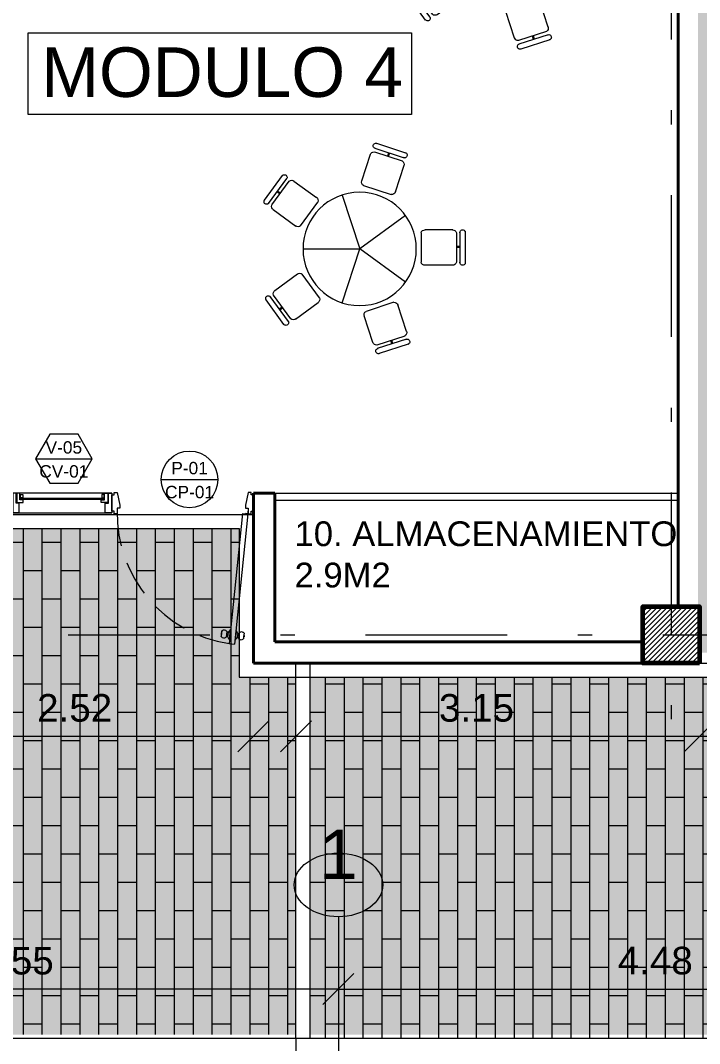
# Model space of a CAD drawing. Header units: inches. Extents: x 99003 to 99155, y 101852 to 101926.
# Drawn here: x 99033.02 to 99037.82, y 101896.06 to 101903.29 of the extents above; entities that cross this region are included whole.
import ezdxf
from ezdxf.enums import TextEntityAlignment as Align

# ---------------------------------------------------------------- set-up
doc = ezdxf.new("R2010")
doc.units = ezdxf.units.IN
doc.header["$MEASUREMENT"] = 0
doc.linetypes.add('DASHDOTX2', pattern=[2, 1, -0.5, 0, -0.5])
doc.linetypes.add('HIDDEN', pattern=[0.375, 0.25, -0.125])
for name, color, linetype, lineweight in [('5- 0.18 (muebles fijos)', 3, 'Continuous', 18), ('A_ACHU-1', 253, 'Continuous', 0), ('A_CARP-MAD', 46, 'Continuous', 18), ('A_CARP-MET', 126, 'Continuous', 18), ('A_COLS', 1, 'Continuous', 60), ('A_EJES', 75, 'DASHDOTX2', 5), ('A_MUEB-ARCH', 64, 'Continuous', 15), ('A_MUEB-SILL', 54, 'Continuous', 15), ('A_MURO', 7, 'Continuous', 40), ('A_PISO-ACHU', 251, 'Continuous', 0), ('A_PISO-GRAN', 250, 'Continuous', 0), ('A_PROY', 16, 'HIDDEN', 5), ('A_PUER', 134, 'Continuous', 18), ('A_TEXT', 154, 'Continuous', 0), ('A_TEXT-DIM', 54, 'Continuous', 13), ('A_TEXT-IDEN', 5, 'Continuous', 18), ('A_TEXT-NOTA', 53, 'Continuous', 20), ('A_TEXT-SIMB', 195, 'Continuous', 20), ('A_VENT', 124, 'Continuous', 18)]:
    doc.layers.add(name, color=color, linetype=linetype, lineweight=lineweight)
doc.layers.add('ITEM_4', color=6, linetype='Continuous')
doc.styles.add('ARIAL', font='arial.ttf')
doc.styles.add('DIM', font='arial.ttf')
doc.dimstyles.new('BAN_REP_1-125', dxfattribs={"dimtxt": 0.195, "dimasz": 0.2188, "dimexe": 0.15, "dimexo": 0.03, "dimgap": 0.1, "dimtad": 1, "dimzin": 4, "dimdsep": 46, "dimtxsty": 'ARIAL', "dimblk": 'OBLIQUE', "dimcen": 0.1, "dimse1": 1, "dimse2": 1, "dimclrd": 256, "dimclre": 256, "dimclrt": 256, "dimadec": 0, "dimazin": 0, "dimtfac": 1, "dimtix": 1, "dimtofl": 0, "dimtmove": 1, "dimatfit": 3, "dimldrblk": 'OPEN90', "dimfxl": 1, "dimtolj": 1, "dimtzin": 0, "dimlwd": -1, "dimlwe": -1, "dimarcsym": 0})

# ---------------------------------------------------------------- blocks, each defined once
blk = doc.blocks.new('*U33')
at = {"layer": 'A_MUEB-SILL'}
for p, q in [((0.1562, 0.0306), (-0.0198, 0.1584)), ((0.1774, 0.0615), (0.0031, 0.1882)), ((-0.0631, 0.1265), (-0.1791, -0.0332)), ((0.1372, 0.0135), (-0.0302, 0.1351)), ((0.0682, 0.0945), (0.0535, 0.0743)), ((0.0732, 0.0909), (0.0585, 0.0706)), ((-0.0097, -0.1888), (-0.1772, -0.0671)), ((0.1391, -0.0205), (0.0232, -0.1801))]:
    blk.add_line(p, q, dxfattribs=at)
for centre, radius, start, end in [((-0.0067, 0.172), 0.0189, 49.05832, 241.94546), ((-0.041, 0.1092), 0.0281, 67.5844, 145.99918), ((0.1158, -0.0048), 0.0281, 322.00082, 40.4156), ((0.165, 0.0473), 0.0189, 226.05454, 58.94168), ((-0.1558, -0.0489), 0.0281, 142.00082, 220.4156), ((0.001, -0.1628), 0.0281, 247.5844, 325.99918)]:
    blk.add_arc(centre, radius, start, end, dxfattribs=at)
blk = doc.blocks.new('*U34')
at = {"color": 0, "linetype": 'ByBlock', "lineweight": -2, "transparency": 16777216}
for p, rotation in [((-0.3397, 0.4848), 72.00000000000001), ((-0.566, -0.1733), 144), ((0.5598, -0.1925), 288), ((-0.0101, -0.5919), 215.9999999999999)]:
    blk.add_blockref('*U33', p, dxfattribs=dict(at, rotation=rotation))
blk.add_blockref('*U33', (0.3561, 0.4729), dxfattribs=at)
blk = doc.blocks.new('P-BAJA_APARTADO-v4$0$MESA AULA 5P')
at = {"layer": 'A_MUEB-SILL'}
for p in [(0, 0.4), (-0.3804, 0.1236), (0.3804, 0.1236), (-0.2351, -0.3236), (0.2351, -0.3236)]:
    blk.add_line(p, (0, 0), dxfattribs=at)
blk.add_circle((0, 0), 0.4, dxfattribs=at)
blk.add_blockref('*U34', (0, 0))
blk = doc.blocks.new('puerta mad 1mt')
at = {"layer": '5- 0.18 (muebles fijos)'}
blk.add_line((0.1553, 0.9898), (0.1553, 0.9898), dxfattribs=at)
at = {"layer": 'A_ACHU-1'}
for p, q in [((0.0483, 0.9343), (0.0494, 0.9455)), ((0.0494, 0.9455), (0.0521, 0.9453)), ((0.0509, 0.934), (0.0535, 0.9595)), ((0.0842, 0.9161), (0.0884, 0.9559)), ((0.0978, 0.9502), (0.0879, 0.9512)), ((0.0944, 0.9176), (0.098, 0.9524)), ((0.101, 0.9521), (0.098, 0.9524)), ((0.1118, 0.9685), (0.101, 0.9521)), ((0.1045, 0.8989), (0.1118, 0.9685)), ((0.1148, 0.9682), (0.1118, 0.9685)), ((0.1148, 0.9682), (0.1118, 0.9685)), ((0.1483, 0.8943), (0.1556, 0.964)), ((0.1526, 0.9643), (0.1556, 0.964)), ((0.1526, 0.9643), (0.1556, 0.964)), ((0.1556, 0.964), (0.1628, 0.9456)), ((0.162, 0.9105), (0.1657, 0.9453)), ((0.1628, 0.9456), (0.1657, 0.9453)), ((0.1654, 0.9431), (0.1754, 0.9421)), ((0.1717, 0.907), (0.1759, 0.9468)), ((0.208, 0.9176), (0.2107, 0.9431)), ((0.0483, 0.9343), (0.0509, 0.934)), ((0.0494, 0.9197), (0.0509, 0.934)), ((0.0946, 0.9197), (0.0847, 0.9208)), ((0.0973, 0.9173), (0.0944, 0.9176)), ((0.1045, 0.8989), (0.0973, 0.9173)), ((0.1075, 0.8986), (0.1045, 0.8989)), ((0.1453, 0.8946), (0.1483, 0.8943)), ((0.1483, 0.8943), (0.1591, 0.9108)), ((0.1591, 0.9108), (0.162, 0.9105)), ((0.1623, 0.9127), (0.1722, 0.9116)), ((0.2065, 0.9033), (0.208, 0.9176)), ((0.2107, 0.9173), (0.208, 0.9176)), ((0.2118, 0.9286), (0.2092, 0.9289)), ((0.2107, 0.9173), (0.2118, 0.9286)), ((0.0214, 0.0735), (0.0213, 0.057)), ((0.0214, 0.0735), (0.0218, 0.0785)), ((0.0215, 0.0755), (0.038, 0.0741)), ((0.0216, 0.0765), (0.0307, 0.0757)), ((0.0381, 0.0751), (0.038, 0.0741)), ((0.0213, 0.057), (0.0199, 0.057))]:
    blk.add_line(p, q, dxfattribs=at)
blk.add_circle((0.0215, 0.075), 0.00188, dxfattribs=at)
for centre, radius, start, end in [((-0.0402, 0.9492), 0.0943, 341.79754, 6.27538), ((0.0692, 0.9411), 0.0242, 37.63928, 130.43364), ((0.1916, 0.9284), 0.0242, 37.63928, 130.43364), ((0.3003, 0.9136), 0.0943, 161.79754, 186.27538), ((0.0685, 0.9345), 0.0242, 217.63928, 310.43364), ((0.1909, 0.9217), 0.0242, 217.63928, 310.43364), ((0.0215, 0.075), 0.000938, 85, 265), ((0.0215, 0.075), 0.000937, 265, 85)]:
    blk.add_arc(centre, radius, start, end, dxfattribs=at)
at = {"layer": 'A_CARP-MAD'}
for points in [[(-0.017, -0.058), (0, -0.058), (0, -0.075), (0.02, -0.075), (0.04, 0.015), (0.04, 0.035), (0.02, 0.035), (0.02, 0.075), (0, 0.075), (0, 0.058), (-0.017, 0.058)], [(0.983, -0.058), (0.966, -0.058), (0.966, -0.075), (0.946, -0.075), (0.926, 0.015), (0.926, 0.035), (0.946, 0.035), (0.946, 0.075), (0.966, 0.075), (0.966, 0.058), (0.983, 0.058)]]:
    blk.add_lwpolyline(points, close=True, dxfattribs=at)
at = {"layer": 'A_PROY'}
blk.add_arc((0.0162, 0.0728), 0.9299, 358.90252, 81.38744, dxfattribs=at)
at = {"layer": 'A_PUER'}
for p, q in [((0.0216, 0.0765), (0.1176, 0.9956)), ((0.0595, 0.0732), (0.1555, 0.9923)), ((0.1555, 0.9923), (0.1176, 0.9956)), ((0.0595, 0.0732), (0.0216, 0.0765))]:
    blk.add_line(p, q, dxfattribs=at)
blk = doc.blocks.new('*U108')
at = {"layer": 'A_CARP-MAD'}
blk.add_lwpolyline([(0.1397, -0.0466), (0.0701, -0.0466), (0.0701, -0.0232), (0, -0.0232), (0, 0), (0.1397, 0)], dxfattribs=at)
for points in [[(0, -0.0279), (0.0652, -0.0279), (0.0652, -0.0744), (0.0479, -0.0744), (0.0479, -0.0511), (0, -0.0511)], [(0, -0.0279), (0.0652, -0.0279), (0.0652, -0.0744), (0.0479, -0.0744), (0.0479, -0.0511), (0, -0.0511)], [(0.0333, -0.0713), (0.0333, -0.0538), (0.0104, -0.0538), (0.0104, -0.0713)], [(0, -0.6721), (0.0652, -0.6721), (0.0652, -0.6256), (0.0479, -0.6256), (0.0479, -0.6489), (0, -0.6489)], [(0.0333, -0.6287), (0.0333, -0.6462), (0.0104, -0.6462), (0.0104, -0.6287)], [(0, -0.6768), (0, -0.7), (0.1397, -0.7), (0.1397, -0.6534), (0.0701, -0.6534), (0.0701, -0.6768)]]:
    blk.add_lwpolyline(points, close=True, dxfattribs=at)
at = {"layer": 'A_CARP-MET'}
blk.add_line((0.1397, -0.0466), (0.1397, 0), dxfattribs=at)
blk.add_lwpolyline([(0.0333, -0.0713), (0.0333, -0.0538), (0.0104, -0.0538), (0.0104, -0.0713)], close=True, dxfattribs=at)
at = {"layer": 'A_VENT'}
for p, q in [((0, -0.7), (0, 0)), ((0.1397, 0), (0.1397, -0.7))]:
    blk.add_line(p, q, dxfattribs=at)
blk.add_lwpolyline([(0.0361, -0.0538), (0.0361, -0.6462), (0.0454, -0.6462), (0.0454, -0.0538)], close=True, dxfattribs=at)
blk = doc.blocks.new('EJE')
at = {"layer": 'A_TEXT-SIMB'}
blk.add_ellipse((0, -0.225), major_axis=(-0.3125, 0), ratio=0.72, dxfattribs=at)
at = {"layer": 'A_TEXT-IDEN', "style": 'ARIAL'}
blk.add_attdef('EJE', text='', height=0.175, dxfattribs=at).set_placement((0, -0.3172), align=Align.CENTER)
blk = doc.blocks.new('_Oblique')
at = {"color": 0, "linetype": 'ByBlock', "lineweight": -2}
blk.add_line((-0.5, -0.5), (0.5, 0.5), dxfattribs=at)
blk = doc.blocks.new('*D218')
at = {"layer": 'A_TEXT-DIM', "transparency": 16777216}
blk.add_line((99014.4658, 101898.2324), (99034.9657, 101898.2324), dxfattribs=at)
at = {"layer": 'DEFPOINTS', "color": 0, "transparency": 16777216}
for p in [(99014.4658, 101899.5398), (99034.9657, 101898.2324), (99034.9657, 101894.1835)]:
    blk.add_point(p, dxfattribs=at)
at = {"layer": 'A_TEXT-DIM', "transparency": 16777216, "xscale": 0.2188, "yscale": 0.2188, "zscale": 0.2188, "rotation": 180}
blk.add_blockref('_Oblique', (99014.4658, 101898.2324), dxfattribs=at)
at = {"layer": 'A_TEXT-DIM', "transparency": 16777216, "xscale": 0.2188, "yscale": 0.2188, "zscale": 0.2188}
blk.add_blockref('_Oblique', (99034.9657, 101898.2324), dxfattribs=at)
at = {"layer": 'A_TEXT-DIM', "transparency": 16777216, "insert": (99024.7157, 101898.432), "char_height": 0.195, "attachment_point": 5, "style": 'ARIAL'}
blk.add_mtext('\\A1;20.50', dxfattribs=at)
blk = doc.blocks.new('_Open90')
at = {"color": 0, "linetype": 'ByBlock', "lineweight": -2}
for p, q in [((-0.5, 0.5), (0, 0)), ((0, 0), (-1, 0)), ((0, 0), (-0.5, -0.5))]:
    blk.add_line(p, q, dxfattribs=at)
blk = doc.blocks.new('*D225')
at = {"layer": 'A_TEXT-DIM', "transparency": 16777216}
blk.add_line((99032.1408, 101898.2324), (99034.6658, 101898.2324), dxfattribs=at)
at = {"layer": 'DEFPOINTS', "color": 0, "transparency": 16777216}
for p in [(99032.1408, 101898.8994), (99034.6658, 101898.7494), (99034.6658, 101898.2324)]:
    blk.add_point(p, dxfattribs=at)
at = {"layer": 'A_TEXT-DIM', "transparency": 16777216, "xscale": 0.2188, "yscale": 0.2188, "zscale": 0.2188, "rotation": 180}
blk.add_blockref('_Oblique', (99032.1408, 101898.2324), dxfattribs=at)
at = {"layer": 'A_TEXT-DIM', "transparency": 16777216, "xscale": 0.2188, "yscale": 0.2188, "zscale": 0.2188}
blk.add_blockref('_Oblique', (99034.6658, 101898.2324), dxfattribs=at)
at = {"layer": 'A_TEXT-DIM', "transparency": 16777216, "insert": (99033.4033, 101898.432), "char_height": 0.195, "attachment_point": 5, "style": 'ARIAL'}
blk.add_mtext('\\A1;2.52', dxfattribs=at)
blk = doc.blocks.new('*D226')
at = {"layer": 'A_TEXT-DIM', "transparency": 16777216}
blk.add_line((99034.6658, 101898.2324), (99037.8158, 101898.2324), dxfattribs=at)
at = {"layer": 'DEFPOINTS', "color": 0, "transparency": 16777216}
for p in [(99034.6658, 101898.7494), (99037.8158, 101898.7494), (99037.8158, 101898.2324)]:
    blk.add_point(p, dxfattribs=at)
at = {"layer": 'A_TEXT-DIM', "transparency": 16777216, "xscale": 0.2188, "yscale": 0.2188, "zscale": 0.2188, "rotation": 180}
blk.add_blockref('_Oblique', (99034.6658, 101898.2324), dxfattribs=at)
at = {"layer": 'A_TEXT-DIM', "transparency": 16777216, "xscale": 0.2188, "yscale": 0.2188, "zscale": 0.2188}
blk.add_blockref('_Oblique', (99037.8158, 101898.2324), dxfattribs=at)
at = {"layer": 'A_TEXT-DIM', "transparency": 16777216, "insert": (99036.2408, 101898.432), "char_height": 0.195, "attachment_point": 5, "style": 'ARIAL'}
blk.add_mtext('\\A1;3.15', dxfattribs=at)
blk = doc.blocks.new('*D227')
at = {"layer": 'A_TEXT-DIM', "transparency": 16777216}
blk.add_line((99037.8158, 101898.2324), (99045.4422, 101898.2324), dxfattribs=at)
at = {"layer": 'DEFPOINTS', "color": 0, "transparency": 16777216}
for p in [(99037.8158, 101898.7494), (99045.4422, 101898.2324), (99045.4422, 101897.9844)]:
    blk.add_point(p, dxfattribs=at)
at = {"layer": 'A_TEXT-DIM', "transparency": 16777216, "xscale": 0.2188, "yscale": 0.2188, "zscale": 0.2188, "rotation": 180}
blk.add_blockref('_Oblique', (99037.8158, 101898.2324), dxfattribs=at)
at = {"layer": 'A_TEXT-DIM', "transparency": 16777216, "xscale": 0.2188, "yscale": 0.2188, "zscale": 0.2188}
blk.add_blockref('_Oblique', (99045.4422, 101898.2324), dxfattribs=at)
at = {"layer": 'A_TEXT-DIM', "transparency": 16777216, "insert": (99042.9485, 101898.432), "char_height": 0.195, "attachment_point": 5, "style": 'ARIAL'}
blk.add_mtext('\\A1;7.63', dxfattribs=at)
blk = doc.blocks.new('*D350')
at = {"layer": 'A_TEXT-DIM', "transparency": 16777216}
blk.add_line((99035.2657, 101896.4476), (99039.7407, 101896.4476), dxfattribs=at)
at = {"layer": 'DEFPOINTS', "color": 0, "transparency": 16777216}
for p in [(99039.7407, 101896.4596), (99035.2657, 101896.4476), (99039.7407, 101896.4476)]:
    blk.add_point(p, dxfattribs=at)
at = {"layer": 'A_TEXT-DIM', "transparency": 16777216, "xscale": 0.2188, "yscale": 0.2188, "zscale": 0.2188, "rotation": 180}
blk.add_blockref('_Oblique', (99035.2657, 101896.4476), dxfattribs=at)
at = {"layer": 'A_TEXT-DIM', "transparency": 16777216, "xscale": 0.2188, "yscale": 0.2188, "zscale": 0.2188}
blk.add_blockref('_Oblique', (99039.7407, 101896.4476), dxfattribs=at)
at = {"layer": 'A_TEXT-DIM', "transparency": 16777216, "insert": (99037.5032, 101896.6472), "char_height": 0.195, "attachment_point": 5, "style": 'ARIAL'}
blk.add_mtext('\\A1;4.48', dxfattribs=at)
blk = doc.blocks.new('*D354')
at = {"layer": 'A_TEXT-DIM', "transparency": 16777216}
blk.add_line((99035.2657, 101896.4476), (99030.7155, 101896.4476), dxfattribs=at)
at = {"layer": 'DEFPOINTS', "color": 0, "transparency": 16777216}
for p in [(99030.7155, 101896.4476), (99035.2657, 101896.4476), (99030.7155, 101892.8723)]:
    blk.add_point(p, dxfattribs=at)
at = {"layer": 'A_TEXT-DIM', "transparency": 16777216, "xscale": 0.2188, "yscale": 0.2188, "zscale": 0.2188, "rotation": 180}
blk.add_blockref('_Oblique', (99030.7155, 101896.4476), dxfattribs=at)
at = {"layer": 'A_TEXT-DIM', "transparency": 16777216, "xscale": 0.2188, "yscale": 0.2188, "zscale": 0.2188}
blk.add_blockref('_Oblique', (99035.2657, 101896.4476), dxfattribs=at)
at = {"layer": 'A_TEXT-DIM', "transparency": 16777216, "insert": (99032.9906, 101896.6468), "char_height": 0.195, "attachment_point": 5, "style": 'ARIAL'}
blk.add_mtext('\\A1;4.55', dxfattribs=at)
blk = doc.blocks.new('DETALLE DE PUERTAS')
at = {"layer": 'A_TEXT-IDEN'}
blk.add_line((-0.2, 0), (0.2, 0), dxfattribs=at)
blk.add_circle((0, 0), 0.2, dxfattribs=at)
at = {"layer": 'A_TEXT-NOTA', "linetype": 'Continuous', "style": 'ARIAL'}
for tag, p in [('#_PUERTA', (0, 0.0361)), ('DETALLE#', (0, -0.1331))]:
    blk.add_attdef(tag, text='', height=0.0875, dxfattribs=at).set_placement(p, align=Align.CENTER)
blk = doc.blocks.new('DETALLE DE VENTANA')
at = {"layer": 'A_TEXT-IDEN'}
blk.add_line((-0.2, 0), (0.2, 0), dxfattribs=at)
blk.add_line((-0.2, 0), (0.2, 0), dxfattribs=at)
blk.add_lwpolyline([(-0.1, 0.1732), (-0.2, 0), (-0.1, -0.1732), (0.1, -0.1732), (0.2, 0), (0.1, 0.1732)], close=True, dxfattribs=at)
at = {"layer": 'A_TEXT-NOTA', "linetype": 'Continuous', "style": 'ARIAL'}
for tag, p in [('#_VENTANA', (0, 0.0361)), ('DETALLE#', (0, -0.1331))]:
    blk.add_attdef(tag, text='', height=0.0875, dxfattribs=at).set_placement(p, align=Align.CENTER)

msp = doc.modelspace()

# ---------------------------------------------------------------- hatches: boundary and pattern name
at = {"layer": 'A_PISO-ACHU'}
h = msp.add_hatch(dxfattribs=at)
h.set_pattern_fill('ANSI31', color=256, scale=0.2)
h.set_pattern_definition([(45, (0, -2e-07), (-0.0176776695297, 0.0176776695297), [])])
h.paths.add_polyline_path([(99037.8158, 101898.7494), (99037.4158, 101898.7494), (99037.4158, 101899.1494), (99037.8158, 101899.1494)])
h.paths.add_polyline_path([(99037.8158, 101906.0994), (99037.4158, 101906.0994), (99037.4158, 101906.4994), (99037.8158, 101906.4994)])
h.paths.add_polyline_path([(99031.8158, 101906.0994), (99031.4158, 101906.0994), (99031.4158, 101906.4994), (99031.8158, 101906.4994)])
at = {"layer": 'A_PISO-GRAN'}
h = msp.add_hatch(dxfattribs=at)
h.set_pattern_fill('AR-BRSTD', color=256, scale=0.05, angle=90)
h.set_pattern_definition([(90, (-108.14992, -2e-07), (-0.13335, 8e-18), []), (180, (-108.14992, -2e-07), (-0.13335, -0.2), [0.13335, -0.13335])])
h.paths.add_polyline_path([(99034.9657, 101898.6494), (99034.5658, 101898.6494), (99034.5658, 101899.6994), (99032.2407, 101899.6994), (99032.2407, 101898.6494), (99031.5408, 101898.6494), (99031.5408, 101896.1266), (99034.9657, 101896.1266), (99034.9657, 101896.1266)])
h = msp.add_hatch(dxfattribs=at)
h.set_pattern_fill('DOTS', color=33, scale=0.5, angle=90)
h.set_pattern_definition([(90, (-108.149922, -2e-07), (-0.03125, 0.015625), [0, -0.03125])])
h.paths.add_polyline_path([(99034.9657, 101898.6494), (99034.5658, 101898.6494), (99034.5658, 101899.6994), (99032.2407, 101899.6994), (99032.2407, 101898.6494), (99031.5408, 101898.6494), (99031.5408, 101896.1266), (99034.9657, 101896.1266), (99034.9657, 101896.1266)])
h = msp.add_hatch(dxfattribs=at)
h.set_pattern_fill('AR-BRSTD', color=256, scale=0.05, angle=90)
h.set_pattern_definition([(90, (-108.14993, -2e-07), (-0.13335, 8e-18), []), (180, (-108.14993, -2e-07), (-0.13335, -0.2), [0.13335, -0.13335])])
h.paths.add_polyline_path([(99039.8407, 101898.6494), (99035.0657, 101898.6494), (99035.0657, 101896.0993), (99039.8407, 101896.0993)])
h = msp.add_hatch(dxfattribs=at)
h.set_pattern_fill('DOTS', color=33, scale=0.5, angle=90)
h.set_pattern_definition([(90, (-108.149932, -2e-07), (-0.03125, 0.015625), [0, -0.03125])])
h.paths.add_polyline_path([(99039.8407, 101898.6494), (99035.0657, 101898.6494), (99035.0657, 101896.1266), (99039.8407, 101896.1265)])
at = {"layer": 'ITEM_4', "transparency": 33554559}
h = msp.add_hatch(color=33, dxfattribs=at)
h.dxf.hatch_style = 1
h.paths.add_polyline_path([(99038.8082, 101907.0597), (99037.8057, 101907.0633), (99037.8057, 101898.8236), (99038.8082, 101898.8236)])

# ---------------------------------------------------------------- linework, layer by layer
at = {"layer": 'A_COLS'}
msp.add_lwpolyline([(99037.8158, 101898.7494), (99037.4158, 101898.7494), (99037.4158, 101899.1494), (99037.8158, 101899.1494)], close=True, dxfattribs=at)
at = {"layer": 'A_EJES'}
for p, q in [((99037.6158, 101908.3532), (99037.6158, 101897.9883)), ((99006.0573, 101898.9494), (99039.0626, 101898.9494)), ((99035.2657, 101896.958), (99035.2657, 101881.9952))]:
    msp.add_line(p, q, dxfattribs=at)
at = {"layer": 'A_MUEB-ARCH'}
for p, q in [((99034.8158, 101899.9494), (99037.6658, 101899.9494)), ((99034.8158, 101899.8994), (99037.6658, 101899.8994))]:
    msp.add_line(p, q, dxfattribs=at)
at = {"layer": 'A_MURO'}
for p, q in [((99037.6658, 101906.0994), (99037.6658, 101899.1494)), ((99034.6658, 101898.7494), (99034.6658, 101899.9494)), ((99034.8158, 101899.9494), (99034.6658, 101899.9494)), ((99034.8158, 101898.8994), (99034.8158, 101899.9494)), ((99037.4158, 101898.8994), (99034.8158, 101898.8994)), ((99037.8158, 101898.7494), (99034.6658, 101898.7494))]:
    msp.add_line(p, q, dxfattribs=at)
at = {"layer": 'A_PISO-GRAN', "ltscale": 0.333}
for points in [[(99028.6658, 101899.7094), (99031.4408, 101899.6998), (99031.4408, 101898.6494), (99032.2407, 101898.6494), (99032.2407, 101899.6994), (99034.5658, 101899.6994), (99034.5658, 101898.6494), (99042.7923, 101898.6494), (99042.7923, 101907.2994), (99037.9158, 101907.2994), (99037.9158, 101908.0494), (99037.5407, 101908.0494), (99037.5407, 101906.5994), (99034.9158, 101906.5994), (99034.9158, 101906.8494), (99034.5658, 101906.8494), (99034.5658, 101906.5994), (99028.6658, 101906.5994)], [(99028.5658, 101899.8098), (99031.5408, 101899.7994), (99031.5408, 101898.7494), (99032.1407, 101898.7494), (99032.1407, 101899.7994), (99034.6658, 101899.7994), (99034.6658, 101898.7494), (99042.6923, 101898.7494), (99042.6923, 101907.1994), (99037.8158, 101907.1994), (99037.8158, 101907.9494), (99037.6658, 101907.9494), (99037.6658, 101906.4994), (99034.8158, 101906.4994), (99034.8158, 101906.7494), (99034.6658, 101906.7494), (99034.6658, 101906.4994), (99028.5658, 101906.4994)], [(99034.9657, 101896.0993), (99034.9657, 101898.7494)], [(99035.0657, 101896.0993), (99035.0657, 101898.7494)], [(99046.0923, 101896.5455), (99043.2409, 101896.5476), (99043.2409, 101896.0993), (99034.9657, 101896.0993), (99034.9657, 101893.2054)], [(99035.0164, 101896.0993), (99011.2158, 101896.0993)]]:
    msp.add_lwpolyline(points, dxfattribs=at)
at = {"layer": 'A_TEXT'}
msp.add_lwpolyline([(99033.0752, 101903.2004), (99035.7828, 101903.2004), (99035.7828, 101902.6233), (99033.0752, 101902.6233)], close=True, dxfattribs=at)

# ---------------------------------------------------------------- block references
at = {"color": 1}
for name, p, values in [('DETALLE DE VENTANA', (99033.3268, 101900.1928), {'DETALLE#': 'CV-01', '#_VENTANA': 'V-05'}), ('DETALLE DE PUERTAS', (99034.2145, 101900.0467), {'#_PUERTA': 'P-01', 'DETALLE#': 'CP-01'})]:
    msp.add_blockref(name, p, dxfattribs=at).add_auto_attribs(values)
ref = msp.add_blockref('EJE', (99035.2657, 101897.408))
ref.add_attrib('EJE', '1', dxfattribs={"layer": 'A_TEXT-IDEN', "height": 0.35, "style": 'ARIAL'}).set_placement((99035.2657, 101897.2237), align=Align.CENTER)
at = {"layer": 'A_MUEB-SILL', "xscale": -1, "rotation": 90.0000000063526}
for p in [(99036.4158, 101903.8244), (99035.4158, 101901.6744)]:
    msp.add_blockref('P-BAJA_APARTADO-v4$0$MESA AULA 5P', p, dxfattribs=at)
at = {"layer": 'A_PUER', "extrusion": (0, 0, -1), "xscale": -1, "zscale": -1, "rotation": 180}
msp.add_blockref('puerta mad 1mt', (-99034.6488, 101899.8796), dxfattribs=at)
at = {"layer": 'A_VENT', "xscale": -1, "rotation": 90}
msp.add_blockref('*U108', (99032.9658, 101899.9494), dxfattribs=at)

# ---------------------------------------------------------------- texts
at = {"layer": 'A_TEXT', "attachment_point": 1, "style": 'DIM'}
for s, insert, char_height, width in [('MODULO 4', (99033.1675, 101903.0976), 0.35, 4.964295), ('10. ALMACENAMIENTO\\P2.9M2', (99034.9557, 101899.7505), 0.175, 4.321671)]:
    msp.add_mtext(s, dxfattribs=dict(at, insert=insert, char_height=char_height, width=width))

# ---------------------------------------------------------------- dimensions: what is measured, and where the dimension line sits
at = {"layer": 'A_TEXT-DIM'}
for base, p1, p2, picture, middle in [((99034.9657, 101898.2324), (99014.4658, 101899.5398), (99034.9657, 101894.1835), '*D218', (99024.7157, 101898.432)), ((99034.66576867, 101898.23240656), (99032.14076868, 101898.89941938), (99034.66576867, 101898.74941938), '*D225', (99033.40326867, 101898.43196829)), ((99037.8158, 101898.2324), (99034.6658, 101898.7494), (99037.8158, 101898.7494), '*D226', (99036.2408, 101898.432)), ((99030.7155, 101896.4476), (99035.2657, 101896.4476), (99030.7155, 101892.8723), '*D354', (99032.9906, 101896.6468)), ((99039.740673, 101896.447642), (99035.265667, 101896.447642), (99039.740673, 101896.459575), '*D350', (99037.50317, 101896.647203))]:
    dim = msp.add_linear_dim(base=base, p1=p1, p2=p2, dimstyle='BAN_REP_1-125', dxfattribs=at)
    dim.commit()
    dim.dimension.update_dxf_attribs({"geometry": picture, "text_midpoint": middle})
dim = msp.add_linear_dim(base=(99045.4422, 101898.2324), p1=(99037.8158, 101898.7494), p2=(99045.4422, 101897.9844), dimstyle='BAN_REP_1-125', dxfattribs=at)
dim.commit()
dim.dimension.update_dxf_attribs({"geometry": '*D227', "text_midpoint": (99042.9485, 101898.2324), "dimtype": 160})

doc.saveas('drawing.dxf')
